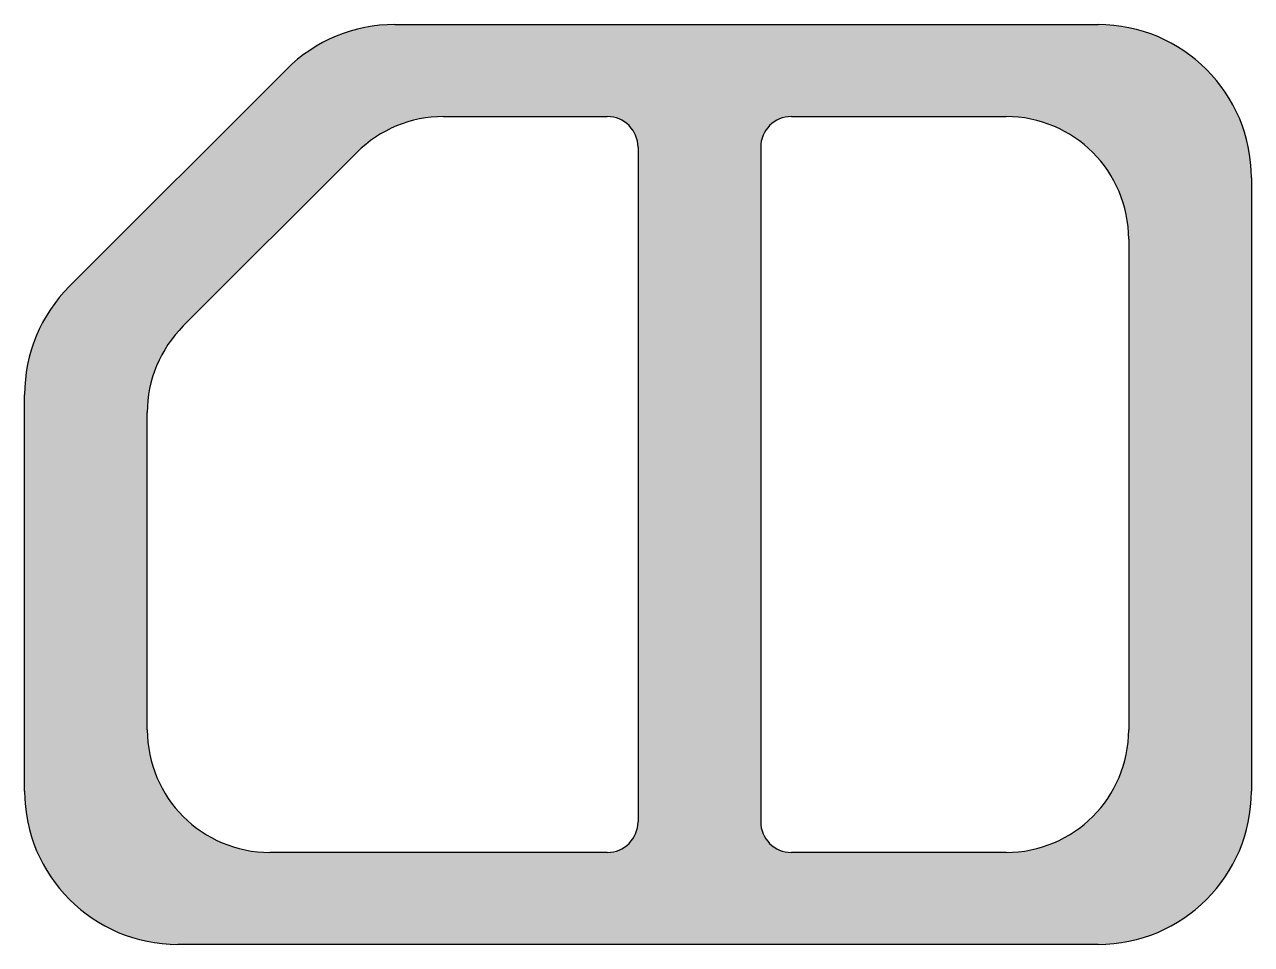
# Model space of a CAD drawing. Header units: millimetres. Extents: x 0 to 40, y 0 to 30.
import ezdxf

# ---------------------------------------------------------------- set-up
doc = ezdxf.new("R2010")
doc.units = ezdxf.units.MM
doc.layers.get('0').update_dxf_attribs({"lineweight": 25, "true_color": 0xffffff})

msp = doc.modelspace()

# ---------------------------------------------------------------- hatches: boundary and pattern name
h = msp.add_hatch(color=256)
edge = h.paths.add_edge_path(flags=0)
edge.add_line((4, 7), (4, 17.34314575050762))
edge.add_arc((8, 17.34314575050762), 4, 135, 180, ccw=False)
edge.add_line((5.17157287525381, 20.17157287525381), (10.82842712474619, 25.82842712474619))
edge.add_arc((13.65685424949238, 23), 4, 90, 135, ccw=False)
edge.add_line((13.65685424949238, 27), (19, 27))
edge.add_arc((19, 26), 1, 0, 90, ccw=False)
edge.add_line((20, 26), (20, 4))
edge.add_arc((19, 4), 1, 270, 360, ccw=False)
edge.add_line((19, 3), (8, 3))
edge.add_arc((8, 7), 4, 180, 270, ccw=False)
edge = h.paths.add_edge_path(flags=0)
edge.add_arc((32, 23), 4, 0, 90)
edge.add_line((32, 27), (25, 27))
edge.add_arc((25, 26), 1, 90, 180)
edge.add_line((24, 26), (24, 4))
edge.add_arc((25, 4), 1, 180, 270)
edge.add_line((25, 3), (32, 3))
edge.add_arc((32, 7), 4, 270, 360)
edge.add_line((36, 7), (36, 23))
edge = h.paths.add_edge_path(flags=0)
edge.add_line((12.07106781186548, 30), (35, 30))
edge.add_arc((35, 25), 5, 0, 90, ccw=False)
edge.add_line((40, 25), (40, 5))
edge.add_arc((35, 5), 5, 270, 360, ccw=False)
edge.add_line((35, 0), (5, 0))
edge.add_arc((5, 5), 5, 180, 270, ccw=False)
edge.add_line((0, 5.000000000000001), (0, 17.92893218813452))
edge.add_arc((5, 17.92893218813452), 5, 135, 180, ccw=False)
edge.add_line((1.464466094067263, 21.46446609406726), (8.535533905932738, 28.53553390593274))
edge.add_arc((12.07106781186548, 25), 5, 90, 135, ccw=False)

# ---------------------------------------------------------------- linework, layer by layer
for p, q in [((12.07106781186548, 30), (35, 30)), ((1.464466094067262, 21.46446609406726), (8.535533905932738, 28.53553390593274)), ((13.65685424949238, 27), (19, 27)), ((25, 27), (32, 27)), ((5.171572875253808, 20.17157287525381), (10.82842712474619, 25.82842712474619)), ((20, 26), (20, 4)), ((24, 26), (24, 4)), ((40, 25), (40, 5)), ((36, 23), (36, 7)), ((0, 5), (0, 17.92893218813452)), ((4, 7), (4, 17.34314575050762)), ((19, 3), (8, 3)), ((32, 3), (25, 3)), ((35, 0), (5, 0))]:
    msp.add_line(p, q)
for centre, radius, start, end in [((12.07106781186548, 25), 5, 90, 135), ((35, 25), 5, 0, 90), ((13.65685424949238, 23), 4, 90, 135), ((19, 26), 1, 0, 90), ((25, 26), 1, 90, 180), ((32, 23), 4, 0, 90), ((5, 17.92893218813452), 5, 135, 180), ((8, 17.34314575050762), 4, 135, 180), ((8, 7), 4, 180, 270), ((32, 7), 4, 270, 0), ((5, 5), 5, 180, 270), ((35, 5), 5, 270, 0), ((19, 4), 1, 270, 0), ((25, 4), 1, 180, 270)]:
    msp.add_arc(centre, radius, start, end)

doc.saveas('drawing.dxf')
